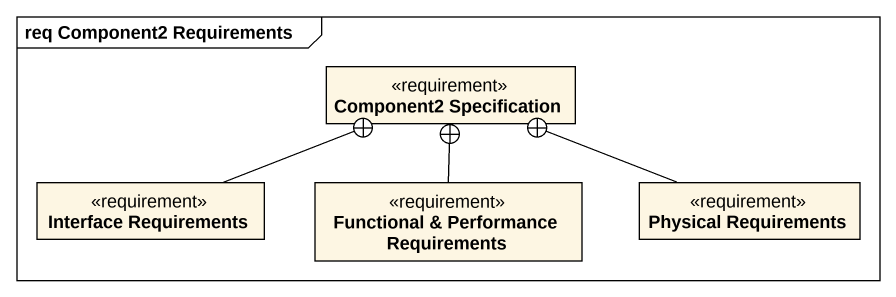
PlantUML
@startuml
mainframe req Component2 Requirements
hide circle
hide empty members
class "Component2 Specification" as Component2_Specification <<requirement>>
class "Interface Requirements" as Interface_Requirements <<requirement>>
class "Functional & Performance Requirements" as Functional_Performance <<requirement>>
class "Physical Requirements" as Physical_Requirements <<requirement>>
Interface_Requirements -right-+ Component2_Specification
Functional_Performance -up-+ Component2_Specification
Physical_Requirements -left-+ Component2_Specification
@enduml
